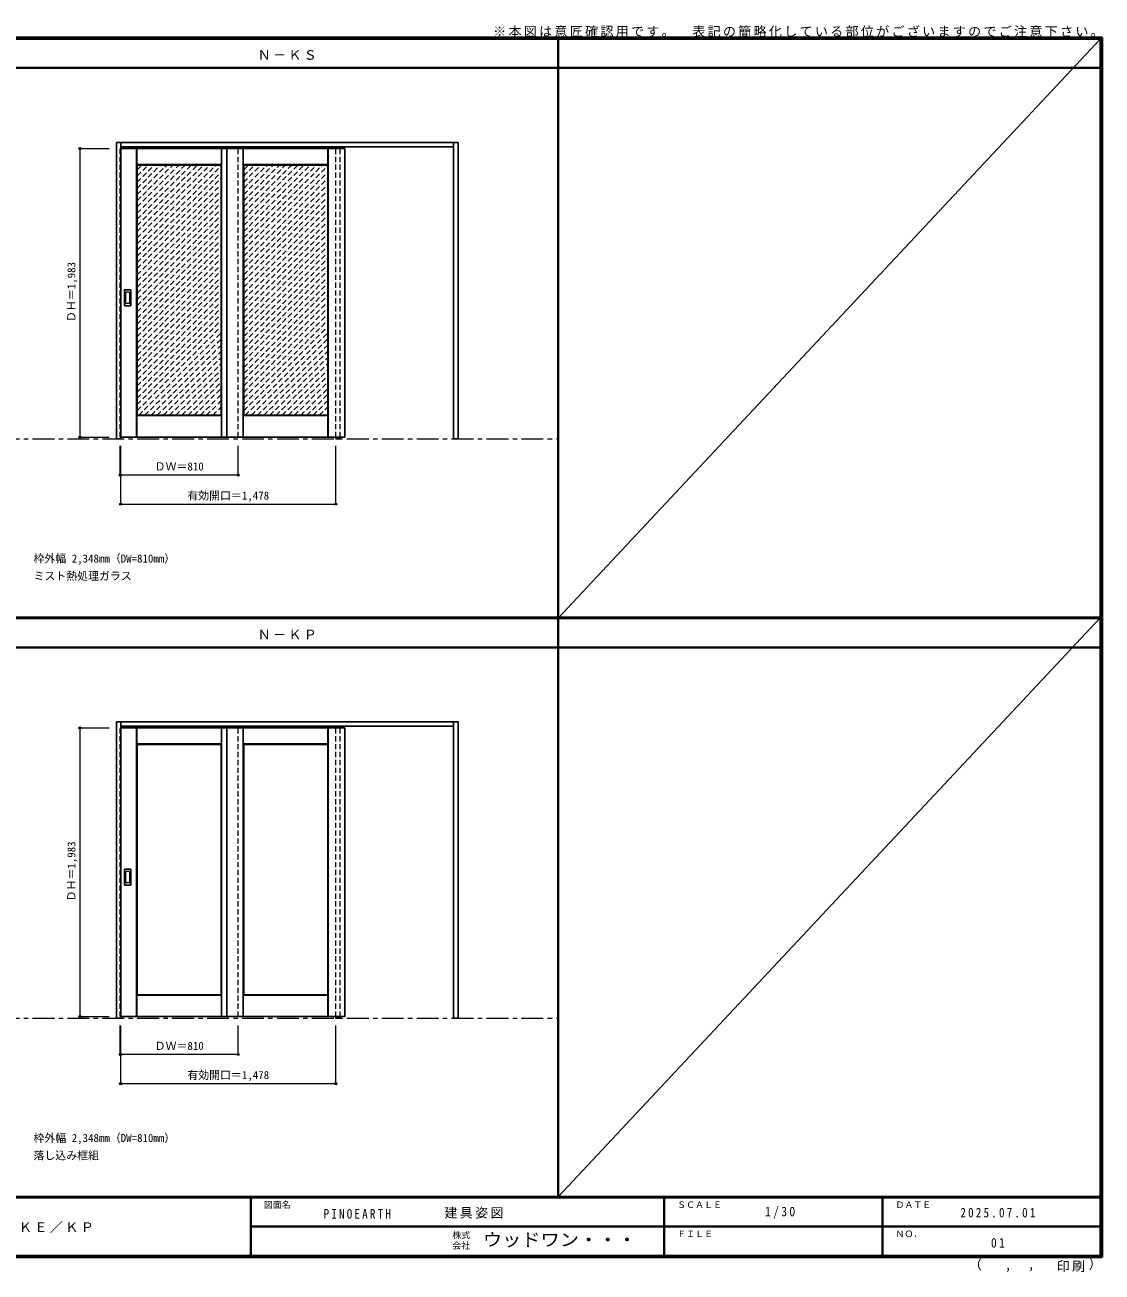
# Model space of a CAD drawing. Units: millimetres, scale not verified. Extents: x -6000 to 5700, y -4307 to 4260.
# Drawn here: x -1702 to 5700, y -4307 to 4260 of the extents above; entities that cross this region are included whole.
import ezdxf
from ezdxf.enums import TextEntityAlignment as Align

# ---------------------------------------------------------------- set-up
doc = ezdxf.new("R2010")
doc.units = ezdxf.units.MM
doc.header["$LTSCALE"] = 30
doc.header["$PDMODE"] = 32
doc.header["$PDSIZE"] = 15
doc.linetypes.add('CHAIN1', pattern=[8, 5, -1, 1, -1])
doc.linetypes.add('DASHED1', pattern=[1.8, 1.2, -0.6])
for name, color, linetype, lineweight in [('0-1_通り芯', 7, 'CHAIN1', 18), ('0-2_扉', 4, 'DASHED1', 9), ('0-3_仕上げ', 7, 'Continuous', 18), ('0-4_枠', 3, 'Continuous', 25), ('0-6_引手', 7, 'Continuous', 18), ('0-B_寸法', 7, 'Continuous', 9), ('0-C_ハッチ', 4, 'DASHED1', 9), ('F-0_補助線', 7, 'Continuous', 18), ('F-1_枠', 6, 'Continuous', 40)]:
    doc.layers.add(name, color=color, linetype=linetype, lineweight=lineweight)
doc.layers.add('0-A_文字', color=7, linetype='Continuous')
doc.layers.add('F-A_文字', color=7, linetype='Continuous')
doc.styles.add('ＭＳ ゴシック', font='')
doc.styles.get('ＭＳ ゴシック').set_extended_font_data('MS Gothic')

msp = doc.modelspace()

# ---------------------------------------------------------------- linework, layer by layer
at = {"layer": '0-1_通り芯'}
for p, q in [((-5490, 1418), (1963.33, 1418)), ((-5490, -2562.5), (1963.33, -2562.5))]:
    msp.add_line(p, q, dxfattribs=at)
at = {"layer": '0-2_扉'}
for p, q in [((-1047, 3411.5), (-1044, 3411.5)), ((-1047, 1428.5), (-1047, 3411.5)), ((-237, 1428.5), (-237, 3411.5)), ((-1044, 1428.5), (-1047, 1428.5)), ((-1047, -569), (-1044, -569)), ((-1047, -2552), (-1047, -569)), ((-237, -2552), (-237, -569)), ((-1044, -2552), (-1047, -2552))]:
    msp.add_line(p, q, dxfattribs=at)
at = {"layer": '0-2_扉', "color": 3, "linetype": 'Continuous', "lineweight": 25}
for p, q in [((-1044, 3411.5), (495, 3411.5)), ((-315, 1428.5), (-315, 3411.5)), ((-1044, -569), (495, -569)), ((-315, -2552), (-315, -569))]:
    msp.add_line(p, q, dxfattribs=at)
for points in [[(-1044, 1428.5), (495, 1428.5), (495, 3411.5)], [(-1044, -2552), (495, -2552), (495, -569)]]:
    msp.add_lwpolyline(points, dxfattribs=at)
at = {"layer": '0-3_仕上げ'}
for p, q in [((-935, 1428.5), (-935, 3411.5)), ((-933.5, 3300.5), (-933.5, 3411.5)), ((-932, 3302), (-932, 3411.5)), ((-352, 3302), (-352, 3411.5)), ((-349, 1428.5), (-349, 3411.5)), ((-203, 1428.5), (-203, 3411.5)), ((-201.5, 3300.5), (-201.5, 3411.5)), ((-200, 3302), (-200, 3411.5)), ((380, 3302), (380, 3411.5)), ((383, 1428.5), (383, 3411.5)), ((-932, 3302), (-933.5, 3300.5)), ((-931, 3298), (-933.5, 3300.5)), ((-352, 3302), (-932, 3302)), ((-350.5, 3300.5), (-353, 3298)), ((-200, 3302), (-201.5, 3300.5)), ((-199, 3298), (-201.5, 3300.5)), ((380, 3302), (-200, 3302)), ((381.5, 3300.5), (379, 3298)), ((-933.5, 1428.5), (-933.5, 1576)), ((-352, 1574.5), (-932, 1574.5)), ((-353, 1578.5), (-350.5, 1576)), ((-352, 1574.5), (-350.5, 1576)), ((-352, 1428.5), (-352, 1574.5)), ((-350.5, 1428.5), (-350.5, 1576)), ((-201.5, 1428.5), (-201.5, 1576)), ((380, 1574.5), (-200, 1574.5)), ((379, 1578.5), (381.5, 1576)), ((380, 1574.5), (381.5, 1576)), ((380, 1428.5), (380, 1574.5)), ((381.5, 1428.5), (381.5, 1576)), ((-935, -2552), (-935, -569)), ((-933.5, -680), (-933.5, -569)), ((-932, -678.5), (-932, -569)), ((-352, -678.5), (-352, -569)), ((-349, -2552), (-349, -569)), ((-203, -2552), (-203, -569)), ((-201.5, -680), (-201.5, -569)), ((-200, -678.5), (-200, -569)), ((380, -678.5), (380, -569)), ((383, -2552), (383, -569)), ((-932, -678.5), (-933.5, -680)), ((-931, -682.5), (-933.5, -680)), ((-352, -678.5), (-932, -678.5)), ((-350.5, -680), (-353, -682.5)), ((-200, -678.5), (-201.5, -680)), ((-199, -682.5), (-201.5, -680)), ((380, -678.5), (-200, -678.5)), ((381.5, -680), (379, -682.5)), ((-933.5, -2552), (-933.5, -2404.5)), ((-352, -2406), (-932, -2406)), ((-353, -2402), (-350.5, -2404.5)), ((-352, -2406), (-350.5, -2404.5)), ((-352, -2552), (-352, -2406)), ((-350.5, -2552), (-350.5, -2404.5)), ((-201.5, -2552), (-201.5, -2404.5)), ((380, -2406), (-200, -2406)), ((379, -2402), (381.5, -2404.5)), ((380, -2406), (381.5, -2404.5)), ((380, -2552), (380, -2406)), ((381.5, -2552), (381.5, -2404.5))]:
    msp.add_line(p, q, dxfattribs=at)
at = {"layer": '0-3_仕上げ', "color": 3, "lineweight": 25}
for p, q in [((-931, 1578.5), (-931, 3298)), ((-199, 1578.5), (-199, 3298)), ((-353, 1578.5), (-931, 1578.5)), ((379, 1578.5), (-199, 1578.5)), ((-931, -2402), (-931, -682.5)), ((-199, -2402), (-199, -682.5)), ((-353, -2402), (-931, -2402)), ((379, -2402), (-199, -2402))]:
    msp.add_line(p, q, dxfattribs=at)
at = {"layer": '0-3_仕上げ'}
for points in [[(-352, 3302), (-350.5, 3300.5), (-350.5, 3411.5)], [(380, 3302), (381.5, 3300.5), (381.5, 3411.5)], [(-932, 1428.5), (-932, 1574.5), (-933.5, 1576), (-931, 1578.5)], [(-200, 1428.5), (-200, 1574.5), (-201.5, 1576), (-199, 1578.5)], [(-352, -678.5), (-350.5, -680), (-350.5, -569)], [(380, -678.5), (381.5, -680), (381.5, -569)], [(-932, -2552), (-932, -2406), (-933.5, -2404.5), (-931, -2402)], [(-200, -2552), (-200, -2406), (-201.5, -2404.5), (-199, -2402)]]:
    msp.add_lwpolyline(points, dxfattribs=at)
at = {"layer": '0-3_仕上げ', "color": 3, "lineweight": 25}
for points in [[(-353, 1578.5), (-353, 3298), (-931, 3298)], [(379, 1578.5), (379, 3298), (-199, 3298)], [(-353, -2402), (-353, -682.5), (-931, -682.5)], [(379, -2402), (379, -682.5), (-199, -682.5)]]:
    msp.add_lwpolyline(points, dxfattribs=at)
at = {"layer": '0-4_枠'}
for p, q in [((-1074, 3453), (1274, 3453)), ((-1044, 1418), (-1044, 3453)), ((1244, 1418), (1244, 3453)), ((1274, 1418), (1274, 3453)), ((-1044, 3423), (1244, 3423)), ((434, 1428.5), (434, 1418)), ((434, 1418), (464, 1418)), ((464, 1428.5), (464, 1418)), ((1274, 1418), (1244, 1418)), ((-1074, -527.5), (1274, -527.5)), ((-1044, -2562.5), (-1044, -527.5)), ((-1044, -557.5), (1244, -557.5)), ((1244, -2562.5), (1244, -527.5)), ((1274, -2562.5), (1274, -527.5)), ((434, -2552), (434, -2562.5)), ((434, -2562.5), (464, -2562.5)), ((464, -2552), (464, -2562.5)), ((1274, -2562.5), (1244, -2562.5))]:
    msp.add_line(p, q, dxfattribs=at)
at = {"layer": '0-4_枠', "color": 4, "linetype": 'DASHED1', "lineweight": 9}
for p, q in [((434, 1428.5), (434, 3423)), ((464, 1428.5), (464, 3423)), ((434, -2552), (434, -557.5)), ((464, -2552), (464, -557.5))]:
    msp.add_line(p, q, dxfattribs=at)
at = {"layer": '0-4_枠'}
for points in [[(-1044, 1418), (-1074, 1418), (-1074, 3453)], [(-1044, -2562.5), (-1074, -2562.5), (-1074, -527.5)]]:
    msp.add_lwpolyline(points, dxfattribs=at)
at = {"layer": '0-6_引手', "color": 3, "lineweight": 25}
for p, q in [((-1017, 2332.5), (-1017, 2439.5)), ((-976.5, 2441), (-1015.5, 2441)), ((-975, 2439.5), (-975, 2332.5)), ((-976.5, 2331), (-1015.5, 2331)), ((-1017, -1648), (-1017, -1541)), ((-976.5, -1539.5), (-1015.5, -1539.5)), ((-975, -1541), (-975, -1648)), ((-976.5, -1649.5), (-1015.5, -1649.5))]:
    msp.add_line(p, q, dxfattribs=at)
at = {"layer": '0-6_引手'}
for p, q in [((-1008.5, 2348.5), (-1008.5, 2423.5)), ((-985, 2425), (-1007, 2425)), ((-983.5, 2423.5), (-983.5, 2348.5)), ((-985, 2347), (-1007, 2347)), ((-1008.5, -1632), (-1008.5, -1557)), ((-985, -1555.5), (-1007, -1555.5)), ((-983.5, -1557), (-983.5, -1632)), ((-985, -1633.5), (-1007, -1633.5))]:
    msp.add_line(p, q, dxfattribs=at)
at = {"layer": '0-6_引手', "color": 3, "lineweight": 25}
for centre, start, end in [((-1015.5, 2439.5), 90, 180), ((-976.5, 2439.5), 0, 90), ((-1015.5, 2332.5), 180, 270), ((-976.5, 2332.5), 270, 0), ((-1015.5, -1541), 90, 180), ((-976.5, -1541), 0, 90), ((-1015.5, -1648), 180, 270), ((-976.5, -1648), 270, 0)]:
    msp.add_arc(centre, 1.5, start, end, dxfattribs=at)
at = {"layer": '0-6_引手'}
for centre, start, end in [((-1007, 2423.5), 90, 180), ((-985, 2423.5), 0, 90), ((-1007, 2348.5), 180, 270), ((-985, 2348.5), 270, 0), ((-1007, -1557), 90, 180), ((-985, -1557), 0, 90), ((-1007, -1632), 180, 270), ((-985, -1632), 270, 0)]:
    msp.add_arc(centre, 1.5, start, end, dxfattribs=at)
at = {"layer": '0-B_寸法', "color": 4}
for p, q in [((-1324, 3411.5), (-1324, 1428.5)), ((-1324, 3411.5), (-1124, 3411.5)), ((-1324, 1428.5), (-1124, 1428.5)), ((-1047, 1168), (-1047, 1368)), ((-1044, 968), (-1044, 1368)), ((-237, 1168), (-237, 1368)), ((434, 968), (434, 1368)), ((-237, 1168), (-1047, 1168)), ((-1044, 968), (434, 968)), ((-1324, -569), (-1324, -2552)), ((-1324, -569), (-1124, -569)), ((-1324, -2552), (-1124, -2552)), ((-1047, -2812.5), (-1047, -2612.5)), ((-1044, -3012.5), (-1044, -2612.5)), ((-237, -2812.5), (-237, -2612.5)), ((434, -3012.5), (434, -2612.5)), ((-237, -2812.5), (-1047, -2812.5)), ((-1044, -3012.5), (434, -3012.5))]:
    msp.add_line(p, q, dxfattribs=at)
at = {"layer": '0-B_寸法'}
for p in [(-1324, 3411.5), (-1324, 1428.5), (-1047, 1168), (-237, 1168), (-1044, 968), (434, 968), (-1324, -569), (-1324, -2552), (-1047, -2812.5), (-237, -2812.5), (-1044, -3012.5), (434, -3012.5)]:
    msp.add_point(p, dxfattribs=at)
at = {"layer": '0-C_ハッチ'}
for p, q in [((-931, 3222.56), (-855.56, 3298)), ((-931, 2755.87), (-388.87, 3298)), ((-931, 2798.29), (-431.3, 3298)), ((-931, 2840.72), (-473.72, 3298)), ((-931, 2883.15), (-516.15, 3298)), ((-931, 2925.57), (-558.57, 3298)), ((-931, 2968), (-601, 3298)), ((-931, 3010.43), (-643.43, 3298)), ((-931, 3052.85), (-685.85, 3298)), ((-931, 3095.28), (-728.28, 3298)), ((-931, 3137.71), (-770.71, 3298)), ((-931, 3180.13), (-813.13, 3298)), ((-931, 3264.99), (-897.99, 3298)), ((-931, 2713.44), (-353, 3291.44)), ((-199, 3222.56), (-123.56, 3298)), ((-199, 2755.87), (343.13, 3298)), ((-199, 2798.29), (300.7, 3298)), ((-199, 2840.72), (258.28, 3298)), ((-199, 2883.15), (215.85, 3298)), ((-199, 2925.57), (173.43, 3298)), ((-199, 2968), (131, 3298)), ((-199, 3010.43), (88.57, 3298)), ((-199, 3052.85), (46.15, 3298)), ((-199, 3095.28), (3.72, 3298)), ((-199, 3137.71), (-38.71, 3298)), ((-199, 3180.13), (-81.13, 3298)), ((-199, 3264.99), (-165.99, 3298)), ((-199, 2713.44), (379, 3291.44)), ((-931, 2671.02), (-353, 3249.02)), ((-931, 2628.59), (-353, 3206.59)), ((-199, 2671.02), (379, 3249.02)), ((-199, 2628.59), (379, 3206.59)), ((-931, 2586.16), (-353, 3164.16)), ((-931, 2543.74), (-353, 3121.74)), ((-199, 2586.16), (379, 3164.16)), ((-199, 2543.74), (379, 3121.74)), ((-931, 2501.31), (-353, 3079.31)), ((-931, 2458.88), (-353, 3036.88)), ((-199, 2501.31), (379, 3079.31)), ((-199, 2458.88), (379, 3036.88)), ((-931, 2416.46), (-353, 2994.46)), ((-931, 2374.03), (-353, 2952.03)), ((-199, 2416.46), (379, 2994.46)), ((-199, 2374.03), (379, 2952.03)), ((-931, 2331.6), (-353, 2909.6)), ((-931, 2289.18), (-353, 2867.18)), ((-199, 2331.6), (379, 2909.6)), ((-199, 2289.18), (379, 2867.18)), ((-931, 2246.75), (-353, 2824.75)), ((-931, 2204.33), (-353, 2782.33)), ((-199, 2246.75), (379, 2824.75)), ((-199, 2204.33), (379, 2782.33)), ((-931, 2161.9), (-353, 2739.9)), ((-931, 2119.47), (-353, 2697.47)), ((-199, 2161.9), (379, 2739.9)), ((-199, 2119.47), (379, 2697.47)), ((-931, 2077.05), (-353, 2655.05)), ((-931, 2034.62), (-353, 2612.62)), ((-931, 1992.19), (-353, 2570.19)), ((-199, 2077.05), (379, 2655.05)), ((-199, 2034.62), (379, 2612.62)), ((-199, 1992.19), (379, 2570.19)), ((-931, 1949.77), (-353, 2527.77)), ((-931, 1907.34), (-353, 2485.34)), ((-199, 1949.77), (379, 2527.77)), ((-199, 1907.34), (379, 2485.34)), ((-931, 1864.91), (-353, 2442.91)), ((-931, 1822.49), (-353, 2400.49)), ((-199, 1864.91), (379, 2442.91)), ((-199, 1822.49), (379, 2400.49)), ((-931, 1780.06), (-353, 2358.06)), ((-931, 1737.63), (-353, 2315.63)), ((-199, 1780.06), (379, 2358.06)), ((-199, 1737.63), (379, 2315.63)), ((-931, 1695.21), (-353, 2273.21)), ((-931, 1652.78), (-353, 2230.78)), ((-199, 1695.21), (379, 2273.21)), ((-199, 1652.78), (379, 2230.78)), ((-931, 1610.36), (-353, 2188.36)), ((-920.43, 1578.5), (-353, 2145.93)), ((-199, 1610.36), (379, 2188.36)), ((-188.43, 1578.5), (379, 2145.93)), ((-878, 1578.5), (-353, 2103.5)), ((-835.58, 1578.5), (-353, 2061.08)), ((-146, 1578.5), (379, 2103.5)), ((-103.58, 1578.5), (379, 2061.08)), ((-793.15, 1578.5), (-353, 2018.65)), ((-750.72, 1578.5), (-353, 1976.22)), ((-61.15, 1578.5), (379, 2018.65)), ((-18.72, 1578.5), (379, 1976.22)), ((-708.3, 1578.5), (-353, 1933.8)), ((-665.87, 1578.5), (-353, 1891.37)), ((23.7, 1578.5), (379, 1933.8)), ((66.13, 1578.5), (379, 1891.37)), ((-623.44, 1578.5), (-353, 1848.94)), ((-581.02, 1578.5), (-353, 1806.52)), ((108.56, 1578.5), (379, 1848.94)), ((150.98, 1578.5), (379, 1806.52)), ((-538.59, 1578.5), (-353, 1764.09)), ((-496.17, 1578.5), (-353, 1721.67)), ((193.41, 1578.5), (379, 1764.09)), ((235.83, 1578.5), (379, 1721.67)), ((-453.74, 1578.5), (-353, 1679.24)), ((-411.31, 1578.5), (-353, 1636.81)), ((278.26, 1578.5), (379, 1679.24)), ((320.69, 1578.5), (379, 1636.81))]:
    msp.add_line(p, q, dxfattribs=at)
at = {"layer": 'F-0_補助線'}
for p, q in [((5690, 4165), (1963.33, 184.5)), ((5690, 190.5), (1963.33, -3790))]:
    msp.add_line(p, q, dxfattribs=at)
at = {"layer": 'F-1_枠'}
for p, q in [((-6000, 4175), (5700, 4175)), ((-6000, 4170), (5700, 4170)), ((-6000, 4165), (5700, 4165)), ((1963.33, -3790), (1963.33, 4175)), ((5690, 4175), (5690, -4205)), ((5695, 4175), (5695, -4205)), ((5700, 4175), (5700, -4205)), ((-6000, 3965), (5700, 3965)), ((-6000, 190.5), (5700, 190.5)), ((-6000, 187.5), (5700, 187.5)), ((-6000, 184.5), (5700, 184.5)), ((-6000, -15.5), (5700, -15.5)), ((5700, -3790), (-6000, -3790)), ((5700, -3795), (-6000, -3795)), ((-150, -3795), (-150, -4195)), ((2690, -3795), (2690, -4195)), ((4190, -3795), (4190, -4195)), ((-150, -3995), (5690, -3995.01)), ((5700, -4195), (-6000, -4195)), ((5700, -4200), (-6000, -4200)), ((5700, -4205), (-6000, -4205))]:
    msp.add_line(p, q, dxfattribs=at)

# ---------------------------------------------------------------- texts
at = {"layer": '0-A_文字', "style": 'ＭＳ ゴシック'}
for s, p in [('枠外幅 2,348mm（DW=810mm）', (-1643.33, 550.5)), ('ミスト熱処理ガラス', (-1643.33, 430.5)), ('枠外幅 2,348mm（DW=810mm）', (-1643.33, -3430)), ('落し込み框組', (-1643.33, -3550))]:
    msp.add_text(s, height=54.99, dxfattribs=at).set_placement(p, align=Align.BOTTOM_LEFT)
at = {"layer": '0-A_文字', "char_height": 65.98, "attachment_point": 7, "style": 'ＭＳ ゴシック'}
for s, insert in [('\\T1.17;※本図は意匠確認用です。\u3000表記の簡略化している部位がございますのでご注意下さい。', (1515, 4175)), ('\\T1.17;Ｎ－ＫＳ', (-102.5, 4020)), ('\\T1.17;Ｎ－ＫＰ', (-102.5, 39.5))]:
    msp.add_mtext(s, dxfattribs=dict(at, insert=insert))
at = {"layer": '0-B_寸法', "style": 'ＭＳ ゴシック'}
for p in [(-1339, 2219.75), (-1339, -1760.75)]:
    msp.add_text('ＤＨ＝1,983', height=54.99, rotation=90, dxfattribs=at).set_placement(p, align=Align.BOTTOM_LEFT)
for s, p in [('ＤＷ＝810', (-810.75, 1183)), ('有効開口＝1,478', (-586.25, 983)), ('ＤＷ＝810', (-810.75, -2797.5)), ('有効開口＝1,478', (-586.25, -2997.5))]:
    msp.add_text(s, height=54.99, dxfattribs=at).set_placement(p, align=Align.BOTTOM_LEFT)
at = {"layer": 'F-A_文字', "style": 'ＭＳ ゴシック'}
for s, height, p in [('図面名', 43.99, (-60, -3880)), ('ＳＣＡＬＥ', 43.99, (2780, -3880)), ('ＤＡＴＥ', 43.99, (4280, -3880)), ('株式', 43.99, (1235, -4089)), ('ＦＩＬＥ', 43.99, (2780, -4080)), ('ＮＯ．', 43.99, (4280, -4080)), ('会社', 43.99, (1235, -4161)), ('（', 65.98, (4784.03, -4308.31)), (',', 65.98, (5031.28, -4308.31)), (',', 65.98, (5190.2, -4305.53)), ('）', 65.98, (5608.4, -4304.13))]:
    msp.add_text(s, height=height, dxfattribs=at).set_placement(p, align=Align.BOTTOM_LEFT)
at = {"layer": 'F-A_文字', "style": 'ＭＳ ゴシック', "width": 1.1}
msp.add_text('ウッドワン・・・', height=87.98, dxfattribs=at).set_placement((1445, -4155), align=Align.BOTTOM_LEFT)
at = {"layer": 'F-A_文字', "char_height": 65.98, "attachment_point": 7, "style": 'ＭＳ ゴシック'}
for s, insert in [('\\T1.38;\\W0.9;1/30', (3383.75, -3940)), ('\\T1.39;\\W0.85;PINOEARTH', (350, -3940.79)), ('\\T1.17;建具姿図', (1180.42, -3940)), ('\\T1.39;\\W0.85;2025.07.01', (4726.25, -3932.5)), ('\\T1.18;ピノアース\u3000H20\\~２枚引き込み戸（上吊り連動タイプ）Ｎ－ＫＦ／ＫＳ／ＫＥ／ＫＰ', (-5247.55, -4040)), ('\\T1.36;\\W0.9;01', (4936.25, -4140)), ('\\T1.17;印刷', (5388.15, -4306.92))]:
    msp.add_mtext(s, dxfattribs=dict(at, insert=insert))

doc.saveas('drawing.dxf')
